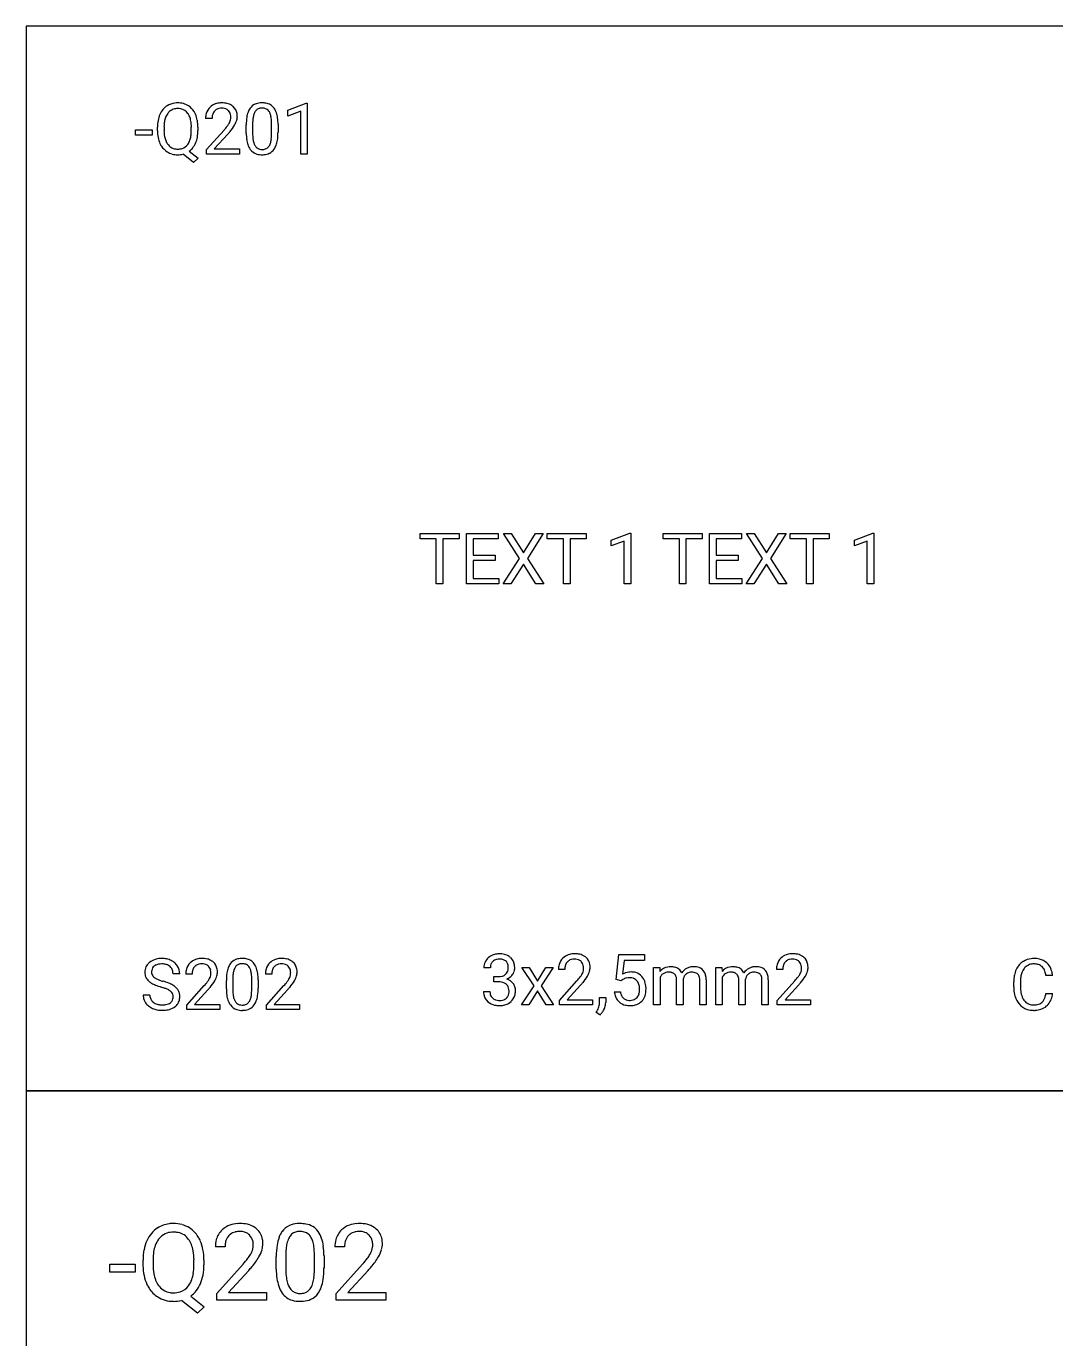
# Model space of a CAD drawing. Header units: metres. Extents: x 0 to 1062, y -1350 to 150.
# Drawn here: x 0 to 145.1, y -34.9 to 150 of the extents above; entities that cross this region are included whole.
import ezdxf

# ---------------------------------------------------------------- set-up
doc = ezdxf.new("R2010")
doc.units = ezdxf.units.M

msp = doc.modelspace()

# ---------------------------------------------------------------- linework, layer by layer
for p, q in [((175, 150), (0, 150)), ((0, 150), (0, 0)), ((36.89, 138.17), (39.48, 139.14)), ((39.48, 139.14), (39.62, 139.14)), ((39.62, 139.14), (39.62, 132)), ((26.19, 137.01), (25.29, 137.01)), ((36.89, 137.35), (36.89, 138.17)), ((38.71, 138.02), (36.89, 137.35)), ((38.71, 132), (38.71, 138.02)), ((15.38, 134.65), (15.38, 135.39)), ((15.38, 135.39), (17.76, 135.39)), ((17.76, 135.39), (17.76, 134.65)), ((18.49, 135.26), (18.49, 135.77)), ((19.43, 135.84), (19.43, 135.32)), ((23.27, 135.25), (23.27, 135.78)), ((24.21, 135.78), (24.21, 135.32)), ((25.42, 132.65), (27.88, 135.38)), ((31.01, 134.91), (31.01, 136.11)), ((31.91, 136.33), (31.91, 134.89)), ((34.59, 134.79), (34.59, 136.26)), ((35.5, 136.2), (35.5, 135.03)), ((17.76, 134.65), (15.38, 134.65)), ((28.42, 134.8), (26.51, 132.73)), ((23.6, 130.8), (22.1, 131.99)), ((22.97, 132.38), (24.24, 131.39)), ((24.24, 131.39), (23.6, 130.8)), ((25.42, 132), (25.42, 132.65)), ((30.08, 132), (25.42, 132)), ((26.51, 132.73), (30.08, 132.73)), ((30.08, 132.73), (30.08, 132)), ((39.62, 132), (38.71, 132)), ((55.53, 77.77), (55.53, 78.54)), ((55.53, 78.54), (61.03, 78.54)), ((57.81, 77.77), (55.53, 77.77)), ((57.81, 71.43), (57.81, 77.77)), ((61.03, 77.77), (58.74, 77.77)), ((58.74, 77.77), (58.74, 71.43)), ((61.03, 78.54), (61.03, 77.77)), ((62.08, 71.43), (62.08, 78.54)), ((62.08, 78.54), (66.55, 78.54)), ((66.55, 77.77), (63.02, 77.77)), ((63.02, 77.77), (63.02, 75.48)), ((66.55, 78.54), (66.55, 77.77)), ((69.52, 75.01), (67.27, 78.54)), ((67.27, 78.54), (68.37, 78.54)), ((68.37, 78.54), (70.09, 75.81)), ((70.09, 75.81), (71.79, 78.54)), ((72.89, 78.54), (70.65, 75.01)), ((71.79, 78.54), (72.89, 78.54)), ((73.45, 77.77), (73.45, 78.54)), ((73.45, 78.54), (78.95, 78.54)), ((75.73, 77.77), (73.45, 77.77)), ((75.73, 71.43), (75.73, 77.77)), ((78.95, 77.77), (76.66, 77.77)), ((76.66, 77.77), (76.66, 71.43)), ((78.95, 78.54), (78.95, 77.77)), ((82.48, 77.6), (85.07, 78.57)), ((85.07, 78.57), (85.21, 78.57)), ((85.21, 78.57), (85.21, 71.43)), ((89.79, 77.77), (89.79, 78.54)), ((89.79, 78.54), (95.29, 78.54)), ((92.07, 77.77), (89.79, 77.77)), ((92.07, 71.43), (92.07, 77.77)), ((95.29, 77.77), (93, 77.77)), ((93, 77.77), (93, 71.43)), ((95.29, 78.54), (95.29, 77.77)), ((96.34, 71.43), (96.34, 78.54)), ((96.34, 78.54), (100.81, 78.54)), ((100.81, 77.77), (97.28, 77.77)), ((97.28, 77.77), (97.28, 75.48)), ((100.81, 78.54), (100.81, 77.77)), ((103.78, 75.01), (101.53, 78.54)), ((101.53, 78.54), (102.63, 78.54)), ((102.63, 78.54), (104.34, 75.81)), ((104.34, 75.81), (106.05, 78.54)), ((107.15, 78.54), (104.9, 75.01)), ((106.05, 78.54), (107.15, 78.54)), ((107.71, 77.77), (107.71, 78.54)), ((107.71, 78.54), (113.21, 78.54)), ((109.99, 77.77), (107.71, 77.77)), ((109.99, 71.43), (109.99, 77.77)), ((113.21, 77.77), (110.92, 77.77)), ((110.92, 77.77), (110.92, 71.43)), ((113.21, 78.54), (113.21, 77.77)), ((116.74, 77.6), (119.33, 78.57)), ((119.33, 78.57), (119.47, 78.57)), ((119.47, 78.57), (119.47, 71.43)), ((82.48, 76.78), (82.48, 77.6)), ((84.3, 77.45), (82.48, 76.78)), ((84.3, 71.43), (84.3, 77.45)), ((116.74, 76.78), (116.74, 77.6)), ((118.56, 77.45), (116.74, 76.78)), ((118.56, 71.43), (118.56, 77.45)), ((63.02, 75.48), (66.1, 75.48)), ((66.1, 74.71), (63.02, 74.71)), ((63.02, 74.71), (63.02, 72.19)), ((66.1, 75.48), (66.1, 74.71)), ((67.22, 71.43), (69.52, 75.01)), ((70.09, 74.2), (68.33, 71.43)), ((71.83, 71.43), (70.09, 74.2)), ((70.65, 75.01), (72.95, 71.43)), ((97.28, 75.48), (100.36, 75.48)), ((100.36, 74.71), (97.28, 74.71)), ((97.28, 74.71), (97.28, 72.19)), ((100.36, 75.48), (100.36, 74.71)), ((101.48, 71.43), (103.78, 75.01)), ((104.34, 74.2), (102.59, 71.43)), ((106.09, 71.43), (104.34, 74.2)), ((104.9, 75.01), (107.2, 71.43)), ((63.02, 72.19), (66.6, 72.19)), ((66.6, 72.19), (66.6, 71.43)), ((97.28, 72.19), (100.86, 72.19)), ((100.86, 72.19), (100.86, 71.43)), ((58.74, 71.43), (57.81, 71.43)), ((66.6, 71.43), (62.08, 71.43)), ((68.33, 71.43), (67.22, 71.43)), ((72.95, 71.43), (71.83, 71.43)), ((76.66, 71.43), (75.73, 71.43)), ((85.21, 71.43), (84.3, 71.43)), ((93, 71.43), (92.07, 71.43)), ((100.86, 71.43), (96.34, 71.43)), ((102.59, 71.43), (101.48, 71.43)), ((107.2, 71.43), (106.09, 71.43)), ((110.92, 71.43), (109.99, 71.43)), ((119.47, 71.43), (118.56, 71.43)), ((83.15, 15.67), (83.52, 19.21)), ((83.52, 19.21), (87.16, 19.21)), ((87.16, 19.21), (87.16, 18.38)), ((65.42, 17.35), (64.52, 17.35)), ((71.6, 14.78), (69.87, 17.39)), ((69.87, 17.39), (70.91, 17.39)), ((70.91, 17.39), (72.07, 15.46)), ((72.07, 15.46), (73.24, 17.39)), ((74.3, 17.39), (72.57, 14.78)), ((73.24, 17.39), (74.3, 17.39)), ((75.93, 17.12), (75.02, 17.12)), ((84.28, 18.38), (84.07, 16.44)), ((87.16, 18.38), (84.28, 18.38)), ((88.44, 12.1), (88.44, 17.39)), ((88.44, 17.39), (89.3, 17.39)), ((89.3, 17.39), (89.32, 16.8)), ((97.21, 12.1), (97.21, 17.39)), ((97.21, 17.39), (98.06, 17.39)), ((98.06, 17.39), (98.09, 16.8)), ((106.65, 17.12), (105.75, 17.12)), ((21.64, 16.5), (20.7, 16.5)), ((23.39, 16.46), (22.49, 16.46)), ((22.62, 12.09), (25.08, 14.83)), ((28.21, 14.36), (28.21, 15.56)), ((29.11, 15.78), (29.11, 14.34)), ((31.79, 14.23), (31.79, 15.71)), ((32.7, 15.65), (32.7, 14.48)), ((34.62, 16.46), (33.72, 16.46)), ((33.85, 12.09), (36.31, 14.83)), ((65.9, 16.1), (66.58, 16.1)), ((65.9, 15.36), (65.9, 16.1)), ((66.58, 15.36), (65.9, 15.36)), ((75.16, 12.75), (77.62, 15.49)), ((78.15, 14.91), (76.25, 12.84)), ((83.88, 15.48), (83.15, 15.67)), ((84.12, 15.68), (83.88, 15.48)), ((89.35, 15.96), (89.35, 12.1)), ((91.69, 12.1), (91.69, 15.57)), ((92.6, 15.61), (92.6, 12.1)), ((94.95, 12.1), (94.95, 15.59)), ((95.85, 15.64), (95.85, 12.1)), ((98.11, 15.96), (98.11, 12.1)), ((100.45, 12.1), (100.45, 15.57)), ((101.36, 15.61), (101.36, 12.1)), ((103.71, 12.1), (103.71, 15.59)), ((104.61, 15.64), (104.61, 12.1)), ((105.88, 12.75), (108.34, 15.49)), ((108.88, 14.91), (106.97, 12.84)), ((139.2, 14.67), (139.2, 15.35)), ((140.15, 15.33), (140.15, 14.64)), ((144.68, 16.27), (143.74, 16.27)), ((16.49, 13.51), (17.43, 13.51)), ((25.62, 14.25), (23.71, 12.18)), ((36.85, 14.25), (34.94, 12.18)), ((64.46, 13.98), (65.37, 13.98)), ((69.81, 12.1), (71.6, 14.78)), ((72.08, 14.08), (70.86, 12.1)), ((73.31, 12.1), (72.08, 14.08)), ((72.57, 14.78), (74.35, 12.1)), ((80.81, 12.36), (80.81, 13.17)), ((80.81, 13.17), (81.69, 13.17)), ((81.69, 13.17), (81.69, 12.47)), ((82.9, 13.97), (83.75, 13.97)), ((143.74, 13.7), (144.68, 13.7)), ((22.62, 11.45), (22.62, 12.09)), ((27.28, 11.45), (22.62, 11.45)), ((23.71, 12.18), (27.28, 12.18)), ((27.28, 12.18), (27.28, 11.45)), ((33.85, 11.45), (33.85, 12.09)), ((38.51, 11.45), (33.85, 11.45)), ((34.94, 12.18), (38.51, 12.18)), ((38.51, 12.18), (38.51, 11.45)), ((70.86, 12.1), (69.81, 12.1)), ((74.35, 12.1), (73.31, 12.1)), ((75.16, 12.1), (75.16, 12.75)), ((79.82, 12.1), (75.16, 12.1)), ((76.25, 12.84), (79.82, 12.84)), ((79.82, 12.84), (79.82, 12.1)), ((89.35, 12.1), (88.44, 12.1)), ((92.6, 12.1), (91.69, 12.1)), ((95.85, 12.1), (94.95, 12.1)), ((98.11, 12.1), (97.21, 12.1)), ((101.36, 12.1), (100.45, 12.1)), ((104.61, 12.1), (103.71, 12.1)), ((105.88, 12.1), (105.88, 12.75)), ((110.54, 12.1), (105.88, 12.1)), ((106.97, 12.84), (110.54, 12.84)), ((110.54, 12.84), (110.54, 12.1)), ((80.84, 10.69), (80.33, 11.04)), ((0, 0), (175, 0)), ((262.5, 0), (0, 0)), ((0, 0), (0, -150)), ((28.02, -21.98), (26.66, -21.98)), ((44.86, -21.98), (43.51, -21.98)), ((16.47, -24.61), (16.47, -23.84)), ((17.87, -23.73), (17.87, -24.52)), ((23.64, -24.62), (23.64, -23.83)), ((25.05, -23.84), (25.05, -24.52)), ((35.25, -25.14), (35.25, -23.33)), ((36.6, -23), (36.6, -25.17)), ((40.62, -25.32), (40.62, -23.1)), ((41.98, -23.2), (41.98, -24.96)), ((11.8, -25.53), (11.8, -24.42)), ((11.8, -24.42), (15.37, -24.42)), ((15.37, -25.53), (11.8, -25.53)), ((15.37, -24.42), (15.37, -25.53)), ((26.87, -28.53), (30.56, -24.43)), ((31.36, -25.3), (28.5, -28.4)), ((43.71, -28.53), (47.4, -24.43)), ((48.2, -25.3), (45.35, -28.4)), ((24.13, -31.31), (21.88, -29.52)), ((23.18, -28.93), (25.09, -30.42)), ((26.87, -29.5), (26.87, -28.53)), ((33.85, -29.5), (26.87, -29.5)), ((28.5, -28.4), (33.85, -28.4)), ((33.85, -28.4), (33.85, -29.5)), ((43.71, -29.5), (43.71, -28.53)), ((50.7, -29.5), (43.71, -29.5)), ((45.35, -28.4), (50.7, -28.4)), ((50.7, -28.4), (50.7, -29.5)), ((25.09, -30.42), (24.13, -31.31))]:
    msp.add_line(p, q)
for centre, radius, start, end in [((21.22, 136.66), 2.53, 122.6491, 140.1581), ((21.26, 136.58), 2.62, 97.141, 122.5801), ((21.34, 136.08), 3.13, 89.9057, 97.4096), ((21.37, 136.17), 3.04, 74.9772, 90.3785), ((21.48, 136.62), 2.57, 57.5271, 74.7509), ((21.47, 136.63), 2.57, 31.3472, 57.3704), ((27.34, 137.11), 2.06, 109.3993, 133.7311), ((27.53, 136.56), 2.64, 93.838, 109.2571), ((27.61, 135.76), 3.44, 89.9476, 94.2489), ((27.63, 136.19), 3.01, 77.3427, 90.4709), ((27.85, 137.15), 2.03, 56.0713, 77.4694), ((27.97, 137.34), 1.81, 47.9297, 55.6151), ((32.93, 137.47), 1.69, 113.9045, 144.8711), ((33.14, 136.96), 2.24, 94.2783, 113.4357), ((33.25, 136.02), 3.19, 89.919, 94.9543), ((33.27, 136.25), 2.96, 79.8808, 90.3219), ((33.45, 137.21), 1.98, 59.7342, 80.2344), ((33.59, 137.48), 1.67, 36.1874, 59.1551), ((22.34, 136.01), 3.83, 155.8166, 169.1085), ((21.59, 136.36), 3.01, 140.3944, 156.0034), ((22.63, 136.05), 3.19, 159.9553, 171.0502), ((21.77, 136.37), 2.27, 143.3323, 160.0447), ((21.45, 136.59), 1.88, 135.1962, 143.0669), ((21.24, 136.81), 1.58, 108.822, 135.4393), ((21.33, 136.52), 1.88, 89.4032, 108.3103), ((21.36, 136.25), 2.15, 78.5745, 90.3014), ((21.48, 136.79), 1.59, 35.4899, 78.9194), ((21.02, 136.44), 2.17, 21.4434, 35.9895), ((20.19, 136.12), 3.06, 9.8565, 21.4123), ((20.97, 136.3), 3.17, 24.1911, 31.7086), ((20.39, 136.05), 3.79, 10.6548, 24.0391), ((27.79, 137.03), 2.51, 164.6898, 180.4794), ((27.27, 137.17), 1.97, 133.4629, 164.4994), ((27.9, 137.07), 1.71, 161.2165, 176.3918), ((28.5, 137.01), 2.31, 175.9224, 180.0552), ((27.45, 137.22), 1.23, 135.9423, 161.1924), ((27.4, 137.27), 1.16, 127.5802, 135.7627), ((27.45, 137.19), 1.26, 103.7449, 127.1517), ((27.59, 136.6), 1.87, 89.4583, 103.8184), ((27.61, 136.82), 1.64, 85.2826, 90.0571), ((27.65, 137.18), 1.28, 68.7646, 85.6884), ((27.72, 137.36), 1.09, 43.1432, 68.4156), ((27.65, 137.29), 1.19, 14.3635, 43.5045), ((27.13, 137.21), 1.72, -28.5611, -7.5167), ((27.32, 137.2), 1.53, -0.4249, 14.3017), ((27.21, 137.19), 1.63, -7.2295, 0.0186), ((28.05, 137.42), 1.69, 9.7854, 48.2551), ((27.79, 137.32), 1.97, -16.7689, -0.5227), ((27.5, 137.31), 2.25, -0.2347, 10.2587), ((37.74, 136.16), 6.73, 171.3605, 180.4314), ((34.86, 136.6), 3.82, 160.3049, 171.3303), ((33.48, 137.1), 2.35, 145.1146, 160.3691), ((37.77, 136.31), 5.86, 173.626, 179.7295), ((35.36, 136.58), 3.43, 165.0175, 173.7342), ((33.84, 137), 1.85, 149.6234, 165.4259), ((33.15, 137.4), 1.06, 125.8471, 149.3151), ((33.14, 137.38), 1.07, 101.6851, 125.0627), ((33.24, 136.95), 1.52, 89.6223, 101.9167), ((33.25, 136.78), 1.68, 84.3403, 90.0926), ((33.31, 137.25), 1.21, 63.4356, 85.0199), ((33.37, 137.4), 1.05, 30.7009, 62.4934), ((32.81, 137.07), 1.7, 16.4173, 30.7965), ((31.43, 136.65), 3.14, 7.0754, 16.6026), ((28.65, 136.3), 5.94, -0.3813, 7.0913), ((33.01, 137.09), 2.37, 17.6061, 35.6109), ((31.38, 136.55), 4.09, 7.5233, 17.9382), ((28.64, 136.17), 6.86, 0.2523, 7.6309), ((23.49, 135.8), 5, 169.1598, 180.2946), ((23.35, 135.28), 4.86, -179.7451, -168.5335), ((24.12, 135.81), 4.7, 171.0123, 179.58), ((24.03, 135.29), 4.61, 179.6007, 190.1326), ((18.42, 135.82), 4.86, -0.4219, 9.7739), ((18.26, 135.29), 5.01, -8.6088, -0.3922), ((19.08, 135.8), 5.13, -0.3161, 10.6209), ((18.92, 135.29), 5.29, -10.0906, 0.34), ((21.03, 141.49), 9.18, -41.6897, -37.1461), ((25.06, 138.43), 4.13, -37.1463, -31.3391), ((21.21, 141.46), 9.81, -42.7398, -40.1353), ((26.54, 137.51), 2.37, -30.9941, -28.2007), ((24, 139.18), 6.21, -40.6727, -30.0526), ((26.57, 137.69), 3.24, -29.9823, -16.869), ((28.59, 134.98), 6.9, -8.5335, 0.4264), ((22.22, 135.05), 3.71, -168.4818, -155.0559), ((21.74, 134.84), 3.19, -154.9394, -147.5509), ((22.51, 135.02), 3.06, -169.7673, -158.2455), ((21.81, 134.74), 2.31, -158.1908, -144.263), ((21.34, 134.4), 1.72, -144.5684, -124.0857), ((21.49, 134.29), 1.58, -71.8237, -36.1896), ((21, 134.66), 2.19, -36.4866, -19.3298), ((19.99, 135.02), 3.27, -19.4826, -8.5495), ((21.09, 134.75), 3.04, -37.927, -23.3627), ((20.51, 135.01), 3.68, -23.3806, -10.0886), ((37.63, 134.96), 6.62, -179.5379, -172.0299), ((35.12, 134.6), 4.09, -172.1182, -161.7654), ((33.61, 134.09), 2.49, -162.0305, -144.7377), ((37.76, 134.85), 5.85, 179.6245, 187.282), ((35.13, 134.51), 3.19, -172.7199, -163.1688), ((33.8, 134.11), 1.8, -163.3154, -149.3269), ((33.25, 133.78), 1.16, -149.3512, -127.0543), ((33.23, 133.79), 1.2, -40.7966, -31.9756), ((32.71, 134.09), 1.81, -31.1132, -14.8036), ((31.12, 134.54), 3.46, -15.2599, -6.4575), ((28.56, 134.84), 6.03, -6.5767, -0.5013), ((32.98, 134.03), 2.39, -34.534, -19.3947), ((31.55, 134.54), 3.91, -19.4648, -8.5613), ((21.28, 134.52), 2.62, -147.8709, -122.5481), ((21.25, 134.48), 2.57, -122.4577, -105.4207), ((21.27, 134.33), 1.63, -123.3461, -96.7451), ((21.34, 134.85), 2.96, -105.1861, -89.6502), ((21.35, 134.82), 2.13, -97.2842, -89.883), ((21.38, 134.68), 1.99, -90.6415, -72.3834), ((21.37, 134.95), 3.05, -90.2835, -76.2094), ((21.49, 134.45), 2.54, -54.5449, -38.1132), ((32.98, 133.66), 1.73, -144.2752, -106.3989), ((33.23, 134.5), 2.61, -106.4234, -89.2619), ((33.16, 133.69), 1.04, -126.4303, -106.4901), ((33.25, 133.99), 1.35, -106.2029, -89.4379), ((33.28, 133.97), 1.33, -90.795, -70.9613), ((33.26, 135.02), 3.12, -90.0819, -84.9622), ((33.37, 134.11), 2.2, -85.6337, -66.2168), ((33.37, 133.67), 1.02, -70.4139, -40.6172), ((33.56, 133.63), 1.69, -65.6916, -34.7171), ((18.83, 16.32), 2.29, 107.0797, 129.0888), ((19.05, 15.61), 3.04, 93.4374, 107.0831), ((19.13, 14.73), 3.92, 89.9563, 93.7926), ((19.15, 15.39), 3.26, 78.0399, 90.2891), ((19.27, 15.99), 2.65, 63.8577, 77.9436), ((24.54, 16.56), 2.06, 109.3993, 133.7311), ((24.73, 16.01), 2.64, 93.838, 109.2571), ((24.81, 15.21), 3.44, 89.9476, 94.2489), ((24.83, 15.64), 3.01, 77.3427, 90.4709), ((25.05, 16.6), 2.03, 56.0713, 77.4694), ((30.34, 16.41), 2.24, 94.2783, 113.4357), ((30.44, 15.47), 3.19, 89.919, 94.9543), ((30.47, 15.7), 2.96, 79.8808, 90.3219), ((30.65, 16.66), 1.98, 59.7342, 80.2344), ((35.77, 16.56), 2.06, 109.3993, 133.7311), ((35.96, 16.01), 2.64, 93.838, 109.2571), ((36.04, 15.21), 3.44, 89.9476, 94.2489), ((36.06, 15.64), 3.01, 77.3427, 90.4709), ((36.28, 16.6), 2.03, 56.0713, 77.4694), ((66.37, 17.36), 1.86, 131.5241, 155.8625), ((66.53, 17.22), 2.07, 109.4923, 132.2591), ((66.57, 17.39), 1.16, 103.4748, 133.5694), ((66.65, 16.86), 2.44, 94.0186, 109.2749), ((66.7, 16.91), 1.66, 89.5225, 103.6892), ((66.71, 16.27), 3.04, 89.9538, 94.3439), ((66.73, 16.3), 3.01, 77.1833, 90.4936), ((66.71, 16.38), 2.19, 84.9801, 90.1027), ((66.81, 17.18), 1.38, 64.9824, 85.9768), ((66.96, 17.29), 1.99, 55.4019, 77.3239), ((67.08, 17.48), 1.77, 47.0236, 54.9155), ((67.14, 17.54), 1.69, 20.8442, 47.0924), ((77.01, 17.28), 1.97, 133.4629, 164.4994), ((77.08, 17.22), 2.06, 109.3993, 133.7311), ((77.27, 16.67), 2.64, 93.838, 109.2571), ((77.18, 17.3), 1.26, 103.7449, 127.1517), ((77.33, 16.7), 1.87, 89.4583, 103.8184), ((77.35, 15.87), 3.44, 89.9476, 94.2489), ((77.37, 16.3), 3.01, 77.3427, 90.4709), ((77.35, 16.92), 1.64, 85.2826, 90.0571), ((77.39, 17.28), 1.28, 68.7646, 85.6884), ((77.59, 17.26), 2.03, 56.0713, 77.4694), ((77.71, 17.45), 1.81, 47.9297, 55.6151), ((77.79, 17.53), 1.69, 9.7854, 48.2551), ((107.74, 17.28), 1.97, 133.4629, 164.4994), ((107.8, 17.22), 2.06, 109.3993, 133.7311), ((107.99, 16.67), 2.64, 93.838, 109.2571), ((107.91, 17.3), 1.26, 103.7449, 127.1517), ((108.05, 16.7), 1.87, 89.4583, 103.8184), ((108.07, 15.87), 3.44, 89.9476, 94.2489), ((108.1, 16.3), 3.01, 77.3427, 90.4709), ((108.07, 16.92), 1.64, 85.2826, 90.0571), ((108.11, 17.28), 1.28, 68.7646, 85.6884), ((108.32, 17.26), 2.03, 56.0713, 77.4694), ((108.43, 17.45), 1.81, 47.9297, 55.6151), ((108.51, 17.53), 1.69, 9.7854, 48.2551), ((141.96, 15.97), 2.67, 96.6493, 121.5873), ((142.06, 15.32), 3.33, 89.9018, 97.0512), ((142.09, 15.36), 3.29, 76.6395, 90.4587), ((142.33, 16.33), 2.29, 47.4839, 76.8845), ((18.45, 16.74), 1.74, 154.6149, 180.7042), ((18.39, 16.7), 1.68, 179.3743, 203.3637), ((18.46, 16.71), 1.76, 134.4983, 153.9113), ((18.75, 16.43), 2.16, 129.2258, 134.8483), ((18.96, 16.73), 1.3, 168.9033, 180.2772), ((18.54, 16.72), 0.878, 179.3637, 220.2148), ((18.64, 16.8), 0.974, 127.4939, 169.2564), ((18.81, 16.61), 1.23, 113.1895, 127.9561), ((18.96, 16.24), 1.62, 100.8318, 113.111), ((19.11, 15.42), 2.46, 89.5629, 100.7169), ((19.13, 15.1), 2.78, 86.3129, 90.0517), ((19.2, 15.86), 2.02, 72.8628, 86.7842), ((19.4, 16.51), 1.33, 48.5279, 73.0391), ((19.5, 16.63), 1.18, 15.3825, 48.2092), ((19.42, 16.28), 2.32, 48.953, 64.0482), ((19.08, 16.51), 1.62, -0.5529, 15.3362), ((19.6, 16.5), 2.04, 32.2818, 48.739), ((19.64, 16.51), 2, -0.3493, 32.613), ((24.99, 16.48), 2.51, 164.6898, 180.4794), ((24.47, 16.62), 1.97, 133.4629, 164.4994), ((25.1, 16.52), 1.71, 161.2165, 176.3918), ((24.65, 16.67), 1.23, 135.9423, 161.1924), ((24.6, 16.71), 1.16, 127.5802, 135.7627), ((24.64, 16.64), 1.26, 103.7449, 127.1517), ((24.79, 16.05), 1.87, 89.4583, 103.8184), ((24.81, 16.27), 1.64, 85.2826, 90.0571), ((24.85, 16.62), 1.28, 68.7646, 85.6884), ((24.92, 16.81), 1.09, 43.1432, 68.4156), ((24.85, 16.73), 1.19, 14.3635, 43.5045), ((24.51, 16.65), 1.53, -0.4249, 14.3017), ((25.17, 16.79), 1.81, 47.9297, 55.6151), ((25.25, 16.87), 1.69, 9.7854, 48.2551), ((24.98, 16.77), 1.97, -16.7689, -0.5227), ((24.7, 16.76), 2.25, -0.2347, 10.2587), ((32.06, 16.05), 3.82, 160.3049, 171.3303), ((30.68, 16.55), 2.35, 145.1146, 160.3691), ((30.13, 16.92), 1.69, 113.9045, 144.8711), ((32.56, 16.03), 3.43, 165.0175, 173.7342), ((31.04, 16.45), 1.85, 149.6234, 165.4259), ((30.35, 16.85), 1.06, 125.8471, 149.3151), ((30.34, 16.83), 1.07, 101.6851, 125.0627), ((30.44, 16.39), 1.52, 89.6223, 101.9167), ((30.45, 16.23), 1.68, 84.3403, 90.0926), ((30.51, 16.7), 1.21, 63.4356, 85.0199), ((30.57, 16.85), 1.05, 30.7009, 62.4934), ((30.01, 16.52), 1.7, 16.4173, 30.7965), ((28.63, 16.1), 3.14, 7.0754, 16.6026), ((30.79, 16.93), 1.67, 36.1874, 59.1551), ((30.21, 16.54), 2.37, 17.6061, 35.6109), ((28.58, 15.99), 4.09, 7.5233, 17.9382), ((36.22, 16.48), 2.51, 164.6898, 180.4794), ((35.7, 16.62), 1.97, 133.4629, 164.4994), ((36.33, 16.52), 1.71, 161.2165, 176.3918), ((35.88, 16.67), 1.23, 135.9423, 161.1924), ((35.83, 16.71), 1.16, 127.5802, 135.7627), ((35.88, 16.64), 1.26, 103.7449, 127.1517), ((36.02, 16.05), 1.87, 89.4583, 103.8184), ((36.04, 16.27), 1.64, 85.2826, 90.0571), ((36.08, 16.62), 1.28, 68.7646, 85.6884), ((36.15, 16.81), 1.09, 43.1432, 68.4156), ((36.08, 16.73), 1.19, 14.3635, 43.5045), ((35.75, 16.65), 1.53, -0.4249, 14.3017), ((36.4, 16.79), 1.81, 47.9297, 55.6151), ((36.48, 16.87), 1.69, 9.7854, 48.2551), ((36.22, 16.77), 1.97, -16.7689, -0.5227), ((35.93, 16.76), 2.25, -0.2347, 10.2587), ((66.42, 17.37), 1.9, 156.7254, 180.6895), ((67.05, 17.35), 1.62, 175.3005, 180.056), ((66.7, 17.39), 1.27, 158.8914, 175.6954), ((66.52, 17.45), 1.08, 133.5328, 158.5491), ((66.99, 17.6), 0.93, 16.7478, 64.0965), ((66.88, 17.23), 1.06, -48.425, -9.5404), ((66.22, 17.35), 1.74, -1.0476, 17.2451), ((66.49, 17.31), 1.46, -10.1534, 0.2425), ((67.12, 17.41), 1.76, -35.1102, -18.9028), ((66.68, 17.38), 2.17, 4.0223, 20.6137), ((67.43, 17.3), 1.43, -18.6386, -0.0375), ((65.96, 17.3), 2.9, -0.0603, 4.499), ((77.53, 17.14), 2.51, 164.6898, 180.4794), ((77.64, 17.18), 1.71, 161.2165, 176.3918), ((78.23, 17.12), 2.31, 175.9224, 180.0552), ((77.18, 17.33), 1.23, 135.9423, 161.1924), ((77.14, 17.37), 1.16, 127.5802, 135.7627), ((77.45, 17.47), 1.09, 43.1432, 68.4156), ((77.38, 17.39), 1.19, 14.3635, 43.5045), ((76.87, 17.32), 1.72, -28.5611, -7.5167), ((77.05, 17.31), 1.53, -0.4249, 14.3017), ((76.95, 17.3), 1.63, -7.2295, 0.0186), ((76.31, 17.8), 3.24, -29.9823, -16.869), ((77.52, 17.43), 1.97, -16.7689, -0.5227), ((77.24, 17.42), 2.25, -0.2347, 10.2587), ((85.18, 14.53), 2.21, 96.5934, 120.3494), ((85.25, 14.09), 2.66, 89.9156, 96.8935), ((85.28, 14.37), 2.38, 74.1679, 90.5368), ((85.42, 14.9), 1.83, 41.3103, 73.9507), ((90.76, 15.61), 1.87, 100.3147, 140.1566), ((90.41, 15.58), 1.12, 103.2507, 145.2633), ((90.55, 15.05), 1.67, 89.4977, 103.6889), ((90.88, 15.02), 2.46, 89.7492, 100.6868), ((90.59, 15.15), 1.57, 73.6234, 90.9303), ((90.91, 15.19), 2.29, 77.6386, 90.4719), ((90.77, 15.78), 0.909, 48.5718, 73.4638), ((91.09, 15.99), 1.47, 52.0491, 78.0346), ((91.1, 16.05), 1.43, 24.4324, 50.9273), ((94.04, 15.49), 2, 118.576, 145.1954), ((93.74, 15.59), 1.12, 104.1018, 132.2478), ((93.94, 15.69), 1.78, 102.9387, 118.8207), ((93.81, 15.3), 1.42, 89.609, 104.0282), ((94.07, 15.14), 2.35, 89.6091, 102.8285), ((93.83, 14.7), 2.02, 80.5344, 90.4335), ((94.12, 15.19), 2.3, 71.7698, 91.0655), ((93.98, 15.53), 1.17, 66.4323, 80.6559), ((94.42, 16.09), 1.34, 30.0284, 71.7493), ((94.03, 15.88), 1.79, 12.5337, 29.6219), ((99.52, 15.61), 1.87, 100.3147, 140.1566), ((99.17, 15.58), 1.12, 103.2507, 145.2633), ((99.31, 15.05), 1.67, 89.4977, 103.6889), ((99.64, 15.02), 2.46, 89.7492, 100.6868), ((99.35, 15.15), 1.57, 73.6234, 90.9303), ((99.67, 15.19), 2.29, 77.6386, 90.4719), ((99.53, 15.78), 0.909, 48.5718, 73.4638), ((99.86, 15.99), 1.47, 52.0491, 78.0346), ((99.86, 16.05), 1.43, 24.4324, 50.9273), ((102.81, 15.49), 2, 118.576, 145.1954), ((102.5, 15.59), 1.12, 104.1018, 132.2478), ((102.71, 15.69), 1.78, 102.9387, 118.8207), ((102.57, 15.3), 1.42, 89.609, 104.0282), ((102.83, 15.14), 2.35, 89.6091, 102.8285), ((102.6, 14.7), 2.02, 80.5344, 90.4335), ((102.89, 15.19), 2.3, 71.7698, 91.0655), ((102.74, 15.53), 1.17, 66.4323, 80.6559), ((103.19, 16.09), 1.34, 30.0284, 71.7493), ((102.8, 15.88), 1.79, 12.5337, 29.6219), ((108.26, 17.14), 2.51, 164.6898, 180.4794), ((108.96, 17.12), 2.31, 175.9224, 180.0552), ((108.36, 17.18), 1.71, 161.2165, 176.3918), ((107.91, 17.33), 1.23, 135.9423, 161.1924), ((107.86, 17.37), 1.16, 127.5802, 135.7627), ((108.18, 17.47), 1.09, 43.1432, 68.4156), ((108.11, 17.39), 1.19, 14.3635, 43.5045), ((107.59, 17.32), 1.72, -28.5611, -7.5167), ((107.78, 17.31), 1.53, -0.4249, 14.3017), ((107.68, 17.3), 1.63, -7.2295, 0.0186), ((107.03, 17.8), 3.24, -29.9823, -16.869), ((108.25, 17.43), 1.97, -16.7689, -0.5227), ((107.96, 17.42), 2.25, -0.2347, 10.2587), ((142.79, 15.59), 3.56, 155.0047, 168.7728), ((142.16, 15.89), 2.87, 139.314, 155.1464), ((141.88, 16.11), 2.51, 121.7667, 139.0646), ((142.37, 15.92), 2.15, 142.8957, 160.4662), ((142.11, 16.11), 1.83, 134.5514, 142.5571), ((141.94, 16.28), 1.59, 108.188, 134.6933), ((142.04, 15.92), 1.96, 89.3931, 107.7585), ((142.07, 15.29), 2.59, 86.1178, 90.0533), ((142.13, 15.98), 1.9, 72.0488, 86.5864), ((142.31, 16.53), 1.32, 47.285, 72.1221), ((142.3, 16.54), 1.32, 30.7096, 46.5795), ((141.78, 16.24), 1.92, 18.3444, 30.674), ((140.58, 15.84), 3.19, 7.7032, 18.2643), ((142.3, 16.31), 2.33, 24.154, 47.158), ((141.71, 16.05), 2.97, 9.4399, 24.0598), ((18.39, 16.72), 1.69, -155.7992, -131.9621), ((18.97, 17.35), 2.54, -132.1206, -120.6714), ((19.83, 18.79), 4.21, -120.7747, -112.6121), ((18.76, 16.89), 1.16, -140.1148, -128.9012), ((19.2, 17.48), 1.89, -128.2105, -115.7328), ((20.97, 21.53), 7.18, -112.5996, -105.7365), ((20.11, 19.29), 3.91, -116.1895, -109.7889), ((21.14, 22.11), 6.92, -109.8885, -105.513), ((17.13, 7.61), 8.13, 68.7232, 74.593), ((18.6, 11.36), 4.1, 59.6526, 68.9169), ((19.39, 12.72), 2.52, 47.0674, 59.4501), ((25.69, 16.46), 2.31, 175.9224, 180.0552), ((18.23, 20.93), 9.18, -41.6897, -37.1461), ((22.26, 17.88), 4.13, -37.1463, -31.3391), ((23.74, 16.96), 2.37, -30.9941, -28.2007), ((24.33, 16.66), 1.72, -28.5611, -7.5167), ((21.2, 18.63), 6.21, -40.6727, -30.0526), ((24.41, 16.64), 1.63, -7.2295, 0.0186), ((23.77, 17.14), 3.24, -29.9823, -16.869), ((34.94, 15.61), 6.73, 171.3605, 180.4314), ((34.97, 15.75), 5.86, 173.626, 179.7295), ((25.85, 15.75), 5.94, -0.3813, 7.0913), ((25.84, 15.62), 6.86, 0.2523, 7.6309), ((36.93, 16.46), 2.31, 175.9224, 180.0552), ((29.46, 20.93), 9.18, -41.6897, -37.1461), ((33.49, 17.88), 4.13, -37.1463, -31.3391), ((34.97, 16.96), 2.37, -30.9941, -28.2007), ((35.56, 16.66), 1.72, -28.5611, -7.5167), ((32.43, 18.63), 6.21, -40.6727, -30.0526), ((35.64, 16.64), 1.63, -7.2295, 0.0186), ((35, 17.14), 3.24, -29.9823, -16.869), ((66.57, 18.12), 2.03, -89.5828, -76.9872), ((66.56, 12.82), 2.54, 80.1228, 89.5476), ((66.71, 13.66), 1.69, 67.7818, 80.1624), ((66.73, 17.45), 1.34, -77.1573, -56.3541), ((66.89, 14.1), 1.21, 49.2602, 67.8329), ((66.82, 17.3), 1.16, -55.8505, -48.2326), ((66.98, 14.22), 1.06, 14.7964, 48.8337), ((66.96, 17.64), 2.04, -67.545, -59.8681), ((67.16, 13.85), 1.98, 56.2745, 72.9348), ((67.1, 17.41), 1.77, -60.0327, -34.5866), ((67.37, 14.18), 1.59, 36.7001, 55.9859), ((67.4, 14.21), 1.55, 16.751, 36.6134), ((70.77, 21.59), 9.18, -41.6897, -37.1461), ((74.8, 18.54), 4.13, -37.1463, -31.3391), ((70.95, 21.57), 9.81, -42.7398, -40.1353), ((76.28, 17.62), 2.37, -30.9941, -28.2007), ((73.74, 19.29), 6.21, -40.6727, -30.0526), ((84.77, 14.82), 1.08, 112.8903, 127.3219), ((84.9, 14.51), 1.42, 100.7451, 112.8151), ((85.03, 13.81), 2.12, 89.5776, 100.6312), ((85.05, 14.27), 1.67, 79.6849, 90.2352), ((85.13, 14.67), 1.26, 41.5762, 80.1308), ((85.04, 14.57), 1.4, 34.5375, 41.9472), ((84.94, 14.52), 1.51, 12.9794, 34.1925), ((84.34, 14.38), 2.12, -0.4468, 13.0284), ((85.21, 14.71), 2.12, 17.7378, 41.4122), ((84.44, 14.46), 2.92, 3.47, 17.7593), ((90.67, 15.4), 1.44, 145.15, 156.9011), ((90.77, 15.81), 0.891, 16.9411, 47.2709), ((90.06, 15.6), 1.63, -1.0348, 16.955), ((94.23, 15.44), 1.64, 169.6382, 174.0077), ((93.92, 15.5), 1.32, 154.8037, 169.9564), ((93.73, 15.58), 1.12, 132.0197, 154.5908), ((94.15, 15.93), 0.736, 43.25, 66.571), ((94.08, 15.88), 0.825, 25.3306, 42.396), ((93.79, 15.75), 1.14, 11.4675, 25.2189), ((93.08, 15.61), 1.87, -0.5371, 11.3469), ((92.89, 15.63), 2.96, 0.3768, 12.5853), ((99.43, 15.4), 1.44, 145.15, 156.9011), ((99.53, 15.81), 0.891, 16.9411, 47.2709), ((98.83, 15.6), 1.63, -1.0348, 16.955), ((102.99, 15.44), 1.64, 169.6382, 174.0077), ((102.68, 15.5), 1.32, 154.8037, 169.9564), ((102.5, 15.58), 1.12, 132.0197, 154.5908), ((102.92, 15.93), 0.736, 43.25, 66.571), ((102.84, 15.88), 0.825, 25.3306, 42.396), ((102.56, 15.75), 1.14, 11.4675, 25.2189), ((101.84, 15.61), 1.87, -0.5371, 11.3469), ((101.65, 15.63), 2.96, 0.3768, 12.5853), ((101.49, 21.59), 9.18, -41.6897, -37.1461), ((105.52, 18.54), 4.13, -37.1463, -31.3391), ((101.67, 21.57), 9.81, -42.7398, -40.1353), ((107.01, 17.62), 2.37, -30.9941, -28.2007), ((104.46, 19.29), 6.21, -40.6727, -30.0526), ((143.88, 15.38), 4.68, 168.8306, 180.3136), ((144.89, 15.35), 4.75, 171.6853, 180.2985), ((143.29, 15.59), 3.12, 160.3481, 171.7377), ((140.88, 15.89), 3.82, 5.6881, 9.8085), ((18.57, 13.5), 2.08, 179.9042, 188.2506), ((18.34, 13.47), 1.85, -171.8023, -144.5837), ((18.85, 13.49), 1.42, 179.4162, 197.6842), ((18.6, 13.42), 1.16, -161.8862, -135.7528), ((16.6, 6.17), 8.78, 70.3076, 74.0312), ((18, 10.06), 4.65, 64.7273, 70.4191), ((19.16, 12.46), 1.98, 53.2108, 65.2985), ((19.8, 13.33), 0.906, 17.3592, 52.6281), ((19.7, 13.21), 1.01, -25.25, -5.2211), ((19.53, 13.26), 1.18, -0.6321, 16.9793), ((19.43, 13.24), 1.28, -5.6341, 0.0704), ((19.89, 13.26), 1.79, 31.4338, 47.013), ((20.03, 13.36), 1.61, 14.177, 30.9944), ((19.82, 13.23), 1.83, -18.5069, 0.5515), ((19.62, 13.27), 2.03, -0.403, 14.0069), ((18.41, 20.91), 9.81, -42.7398, -40.1353), ((34.83, 14.41), 6.62, -179.5379, -172.0299), ((32.32, 14.05), 4.09, -172.1182, -161.7654), ((34.96, 14.3), 5.85, 179.6245, 187.282), ((32.33, 13.96), 3.19, -172.7199, -163.1688), ((31, 13.55), 1.8, -163.3154, -149.3269), ((29.91, 13.54), 1.81, -31.1132, -14.8036), ((28.32, 13.98), 3.46, -15.2599, -6.4575), ((25.76, 14.29), 6.03, -6.5767, -0.5013), ((28.75, 13.98), 3.91, -19.4648, -8.5613), ((25.79, 14.43), 6.9, -8.5335, 0.4264), ((29.64, 20.91), 9.81, -42.7398, -40.1353), ((66.66, 13.97), 2.2, 179.7619, 190.8396), ((66.21, 13.88), 1.74, -169.3312, -130.1365), ((66.77, 13.97), 1.4, 179.4882, 195.5731), ((66.46, 13.89), 1.09, -164.2311, -132.3002), ((66.54, 13.97), 1.2, -132.487, -108.5724), ((66.98, 13.83), 1.05, -62.2119, -45.4862), ((66.95, 13.85), 1.08, -45.1232, -18.8574), ((66.49, 14.01), 1.57, -18.8839, -3.539), ((66.48, 14.08), 1.58, -0.6035, 14.9827), ((65.9, 14.07), 2.16, -4.0548, 0.0584), ((67.14, 13.92), 1.8, -48.3599, -15.8296), ((67.01, 14.11), 1.96, -0.5437, 16.4445), ((66.59, 14.06), 2.37, -15.6572, 0.5353), ((85.82, 14.23), 2.93, -174.9109, -170.4845), ((85.2, 14.12), 2.3, -170.8583, -155.2291), ((84.82, 13.95), 1.88, -155.017, -131.1714), ((85.7, 14.22), 1.96, -172.7156, -160.2165), ((85.06, 13.99), 1.28, -160.4037, -139.6121), ((84.92, 13.88), 1.1, -139.0852, -131.4217), ((84.96, 13.93), 1.17, -131.2758, -108.1216), ((85.22, 13.9), 1.14, -73.275, -39.3994), ((85, 14.08), 1.44, -39.3705, -16.1409), ((84.3, 14.29), 2.16, -16.3392, -3.1048), ((83.52, 14.36), 2.94, -3.5369, 0.0475), ((85.15, 14.1), 2.19, -34.9299, -12.9398), ((84.13, 14.34), 3.24, -13.0447, 0.4896), ((83.49, 14.37), 3.88, -0.0495, 3.888), ((144.8, 14.66), 5.6, 179.9536, 183.7306), ((143.44, 14.55), 4.24, -176.6658, -162.9979), ((142.3, 14.19), 3.03, -163.0662, -140.2573), ((144.56, 14.61), 4.41, 179.6182, 190.0797), ((142.95, 14.31), 2.77, -170.1907, -152.3426), ((142.41, 14.05), 2.18, -151.7537, -144.7791), ((141.67, 13.8), 2.04, -29.0168, -16.9362), ((140.35, 14.21), 3.42, -17.0455, -8.4914), ((141.35, 14.06), 3.35, -19.8225, -6.2187), ((18.52, 13.6), 2.07, -144.6855, -127.937), ((18.86, 14.03), 2.62, -127.772, -113.4577), ((18.73, 13.54), 1.34, -135.9078, -128.0254), ((19.12, 14.58), 3.23, -113.867, -107.7182), ((18.91, 13.78), 1.64, -127.6986, -105.7832), ((19.16, 14.76), 3.41, -107.5102, -89.6988), ((19.11, 14.49), 2.37, -105.9356, -93.1072), ((19.18, 15.26), 3.15, -93.4903, -89.9565), ((19.2, 14.91), 2.79, -90.442, -79.9751), ((19.18, 15.89), 4.54, -90.0428, -86.571), ((19.27, 14.76), 3.41, -86.9519, -74.3305), ((19.38, 13.88), 1.75, -79.888, -67.9565), ((19.57, 13.4), 1.24, -67.9159, -52.8879), ((19.57, 13.73), 2.33, -74.5051, -52.7919), ((19.73, 13.21), 0.984, -53.321, -26.0203), ((19.79, 13.41), 1.95, -52.4431, -44.8333), ((20.04, 13.18), 1.6, -45.1485, -19.0584), ((30.81, 13.54), 2.49, -162.0305, -144.7377), ((30.18, 13.11), 1.73, -144.2752, -106.3989), ((30.44, 13.23), 1.16, -149.3512, -127.0543), ((30.43, 13.95), 2.61, -106.4234, -89.2619), ((30.36, 13.14), 1.04, -126.4303, -106.4901), ((30.45, 13.44), 1.35, -106.2029, -89.4379), ((30.48, 13.42), 1.33, -90.795, -70.9613), ((30.46, 14.47), 3.12, -90.0819, -84.9622), ((30.57, 13.56), 2.2, -85.6337, -66.2168), ((30.57, 13.11), 1.02, -70.4139, -40.6172), ((30.43, 13.24), 1.2, -40.7966, -31.9756), ((30.76, 13.08), 1.69, -65.6916, -34.7171), ((30.18, 13.48), 2.39, -34.534, -19.3947), ((66.49, 14.19), 2.16, -130.5569, -102.6389), ((66.69, 15.04), 3.03, -102.8748, -89.5849), ((66.67, 14.34), 1.59, -108.5063, -93.6627), ((66.71, 14.83), 2.08, -94.0728, -89.9494), ((66.73, 14.68), 1.94, -90.5457, -77.1922), ((66.72, 15.34), 3.33, -90.0477, -85.8398), ((66.79, 14.62), 2.61, -86.2036, -71.3288), ((66.87, 14.05), 1.29, -77.0037, -62.3965), ((66.95, 14.12), 2.08, -71.1977, -48.084), ((78.15, 12.63), 2.69, -36.1356, -20.3888), ((78.68, 12.42), 2.13, -20.1548, -1.7403), ((79.09, 12.62), 2.62, -37.2714, -25.8294), ((79.12, 12.62), 2.59, -26.176, -20.2469), ((79.56, 12.48), 2.13, -20.5761, -0.2519), ((84.92, 14.06), 2.04, -131.0741, -102.986), ((85.1, 14.81), 2.8, -103.1557, -89.5859), ((85.07, 14.28), 1.54, -108.0685, -93.6128), ((85.12, 14.74), 1.99, -93.9966, -89.9522), ((85.13, 14.23), 1.48, -90.5796, -73.5789), ((85.12, 15.31), 3.3, -90.0602, -85.5664), ((85.21, 14.48), 2.46, -86.0508, -69.6335), ((85.4, 13.92), 1.88, -69.439, -43.1582), ((85.33, 13.99), 1.98, -43.1841, -35.3691), ((141.84, 13.79), 2.43, -140.6775, -107.6143), ((141.98, 13.73), 1.64, -145.3023, -124.6662), ((141.9, 13.66), 1.54, -123.9109, -96.8662), ((141.96, 14.24), 2.89, -107.0629, -89.468), ((141.98, 14.12), 2, -97.4046, -89.8797), ((142, 14.77), 2.66, -90.4811, -78.8824), ((141.99, 15.44), 4.1, -90.0478, -86.0809), ((142.07, 14.48), 3.13, -86.4743, -72.217), ((142.18, 13.84), 1.71, -78.7593, -65.7681), ((142.36, 13.45), 1.28, -65.6704, -49.9303), ((142.32, 13.72), 2.33, -72.2034, -49.0201), ((142.37, 13.4), 1.24, -49.001, -28.765), ((142.37, 13.65), 2.24, -48.8445, -41.436), ((142.25, 13.74), 2.39, -41.1069, -19.7868), ((79.53, 12.29), 2.07, -50.7115, -37.3395), ((21.12, -22.96), 4.51, 140.3944, 156.0034), ((20.56, -22.52), 3.8, 122.6491, 140.1581), ((20.63, -22.63), 3.92, 97.141, 122.5801), ((20.6, -22.29), 2.37, 108.822, 135.4393), ((20.72, -22.72), 2.82, 89.4032, 108.3103), ((20.74, -23.38), 4.69, 89.9057, 97.4096), ((20.78, -23.25), 4.56, 74.9772, 90.3785), ((20.77, -23.13), 3.22, 78.5745, 90.3014), ((20.95, -22.31), 2.39, 35.4899, 78.9194), ((20.95, -22.57), 3.85, 57.5271, 74.7509), ((20.94, -22.56), 3.85, 31.3472, 57.3704), ((29.64, -21.75), 2.96, 133.4629, 164.4994), ((29.74, -21.83), 3.09, 109.3993, 133.7311), ((29.83, -21.6), 1.75, 127.5802, 135.7627), ((30.03, -22.66), 3.96, 93.838, 109.2571), ((29.9, -21.72), 1.88, 103.7449, 127.1517), ((30.12, -22.6), 2.8, 89.4583, 103.8184), ((30.14, -23.86), 5.16, 89.9476, 94.2489), ((30.18, -23.21), 4.52, 77.3427, 90.4709), ((30.15, -22.27), 2.47, 85.2826, 90.0571), ((30.21, -21.74), 1.93, 68.7646, 85.6884), ((30.31, -21.46), 1.63, 43.1432, 68.4156), ((30.52, -21.77), 3.04, 56.0713, 77.4694), ((30.2, -21.57), 1.78, 14.3635, 43.5045), ((30.68, -21.49), 2.71, 47.9297, 55.6151), ((30.81, -21.37), 2.53, 9.7854, 48.2551), ((38.95, -21.85), 3.53, 145.1146, 160.3691), ((38.13, -21.29), 2.53, 113.9045, 144.8711), ((38.46, -21.4), 1.59, 125.8471, 149.3151), ((38.44, -22.06), 3.36, 94.2783, 113.4357), ((38.45, -21.42), 1.6, 101.6851, 125.0627), ((38.59, -22.08), 2.28, 89.6223, 101.9167), ((38.6, -23.47), 4.78, 89.919, 94.9543), ((38.63, -23.13), 4.43, 79.8808, 90.3219), ((38.61, -22.33), 2.52, 84.3403, 90.0926), ((38.7, -21.63), 1.81, 63.4356, 85.0199), ((38.91, -21.69), 2.97, 59.7342, 80.2344), ((38.79, -21.4), 1.57, 30.7009, 62.4934), ((39.12, -21.28), 2.51, 36.1874, 59.1551), ((38.25, -21.87), 3.56, 17.6061, 35.6109), ((46.49, -21.75), 2.96, 133.4629, 164.4994), ((46.59, -21.83), 3.09, 109.3993, 133.7311), ((46.67, -21.6), 1.75, 127.5802, 135.7627), ((46.87, -22.66), 3.96, 93.838, 109.2571), ((46.75, -21.72), 1.88, 103.7449, 127.1517), ((46.97, -22.6), 2.8, 89.4583, 103.8184), ((46.99, -23.86), 5.16, 89.9476, 94.2489), ((47.03, -23.21), 4.52, 77.3427, 90.4709), ((47, -22.27), 2.47, 85.2826, 90.0571), ((47.05, -21.74), 1.93, 68.7646, 85.6884), ((47.15, -21.46), 1.63, 43.1432, 68.4156), ((47.36, -21.77), 3.04, 56.0713, 77.4694), ((47.05, -21.57), 1.78, 14.3635, 43.5045), ((47.53, -21.49), 2.71, 47.9297, 55.6151), ((47.66, -21.37), 2.53, 9.7854, 48.2551), ((22.25, -23.48), 5.75, 155.8166, 169.1085), ((22.68, -23.43), 4.78, 159.9553, 171.0502), ((21.39, -22.95), 3.41, 143.3323, 160.0447), ((20.91, -22.61), 2.82, 135.1962, 143.0669), ((20.26, -22.84), 3.25, 21.4434, 35.9895), ((19.01, -23.32), 4.59, 9.8565, 21.4123), ((20.19, -23.05), 4.75, 24.1911, 31.7086), ((19.32, -23.43), 5.69, 10.6548, 24.0391), ((30.42, -21.95), 3.76, 164.6898, 180.4794), ((31.48, -21.98), 3.46, 175.9224, 180.0552), ((30.58, -21.89), 2.56, 161.2165, 176.3918), ((29.9, -21.66), 1.84, 135.9423, 161.1924), ((29.42, -21.68), 2.58, -28.5611, -7.5167), ((29.71, -21.69), 2.3, -0.4249, 14.3017), ((29.55, -21.71), 2.45, -7.2295, 0.0186), ((30.41, -21.52), 2.95, -16.7689, -0.5227), ((29.98, -21.54), 3.38, -0.2347, 10.2587), ((45.35, -23.25), 10.1, 171.3605, 180.4314), ((41.03, -22.6), 5.73, 160.3049, 171.3303), ((45.39, -23.04), 8.79, 173.626, 179.7295), ((41.77, -22.63), 5.15, 165.0175, 173.7342), ((39.49, -22), 2.78, 149.6234, 165.4259), ((37.95, -21.9), 2.54, 16.4173, 30.7965), ((35.88, -22.52), 4.71, 7.0754, 16.6026), ((31.71, -23.04), 8.91, -0.3813, 7.0913), ((35.8, -22.68), 6.14, 7.5233, 17.9382), ((31.69, -23.24), 10.28, 0.2523, 7.6309), ((47.27, -21.95), 3.76, 164.6898, 180.4794), ((48.32, -21.98), 3.46, 175.9224, 180.0552), ((47.43, -21.89), 2.56, 161.2165, 176.3918), ((46.75, -21.66), 1.84, 135.9423, 161.1924), ((46.27, -21.68), 2.58, -28.5611, -7.5167), ((46.55, -21.69), 2.3, -0.4249, 14.3017), ((46.4, -21.71), 2.45, -7.2295, 0.0186), ((47.26, -21.52), 2.95, -16.7689, -0.5227), ((46.83, -21.54), 3.38, -0.2347, 10.2587), ((23.96, -23.8), 7.5, 169.1598, 180.2946), ((24.92, -23.78), 7.05, 171.0123, 179.58), ((16.36, -23.77), 7.29, -0.4219, 9.7739), ((17.35, -23.79), 7.7, -0.3161, 10.6209), ((20.28, -15.27), 13.77, -41.6897, -37.1461), ((26.32, -19.85), 6.19, -37.1463, -31.3391), ((28.55, -21.23), 3.56, -30.9941, -28.2007), ((24.74, -18.73), 9.31, -40.6727, -30.0526), ((28.59, -20.97), 4.86, -29.9823, -16.869), ((37.12, -15.27), 13.77, -41.6897, -37.1461), ((43.16, -19.85), 6.19, -37.1463, -31.3391), ((45.4, -21.23), 3.56, -30.9941, -28.2007), ((41.58, -18.73), 9.31, -40.6727, -30.0526), ((45.44, -20.97), 4.86, -29.9823, -16.869), ((23.76, -24.58), 7.3, -179.7451, -168.5335), ((24.78, -24.56), 6.91, 179.6007, 190.1326), ((22.5, -24.96), 4.59, -169.7673, -158.2455), ((18.71, -24.96), 4.9, -19.4826, -8.5495), ((16.12, -24.57), 7.52, -8.6088, -0.3922), ((17.11, -24.56), 7.94, -10.0906, 0.34), ((20.55, -15.31), 14.72, -42.7398, -40.1353), ((45.17, -25.06), 9.93, -179.5379, -172.0299), ((45.37, -25.23), 8.77, 179.6245, 187.282), ((31.58, -25.24), 9.04, -6.5767, -0.5013), ((31.62, -25.03), 10.35, -8.5335, 0.4264), ((37.39, -15.31), 14.72, -42.7398, -40.1353), ((22.07, -24.92), 5.57, -168.4818, -155.0559), ((21.35, -25.24), 4.78, -154.9394, -147.5509), ((21.44, -25.38), 3.46, -158.1908, -144.263), ((20.75, -25.9), 2.59, -144.5684, -124.0857), ((20.96, -26.06), 2.37, -71.8237, -36.1896), ((20.24, -25.51), 3.28, -36.4866, -19.3298), ((20.37, -25.37), 4.56, -37.927, -23.3627), ((19.49, -24.99), 5.52, -23.3806, -10.0886), ((41.42, -25.59), 6.13, -172.1182, -161.7654), ((39.15, -26.36), 3.74, -162.0305, -144.7377), ((41.42, -25.73), 4.79, -172.7199, -163.1688), ((39.43, -26.34), 2.71, -163.3154, -149.3269), ((38.6, -26.83), 1.74, -149.3512, -127.0543), ((37.79, -26.37), 2.71, -31.1132, -14.8036), ((35.41, -25.7), 5.19, -15.2599, -6.4575), ((38.21, -26.46), 3.59, -34.534, -19.3947), ((36.06, -25.7), 5.87, -19.4648, -8.5613), ((20.65, -25.71), 3.94, -147.8709, -122.5481), ((20.6, -25.77), 3.86, -122.4577, -105.4207), ((20.64, -26), 2.45, -123.3461, -96.7451), ((20.74, -25.22), 4.43, -105.1861, -89.6502), ((20.76, -25.27), 3.19, -97.2842, -89.883), ((20.8, -25.48), 2.98, -90.6415, -72.3834), ((20.79, -25.08), 4.58, -90.2835, -76.2094), ((20.97, -25.82), 3.81, -54.5449, -38.1132), ((38.2, -27.01), 2.59, -144.2752, -106.3989), ((38.57, -25.74), 3.91, -106.4234, -89.2619), ((38.48, -26.96), 1.56, -126.4303, -106.4901), ((38.6, -26.52), 2.03, -106.2029, -89.4379), ((38.65, -26.55), 2, -90.795, -70.9613), ((38.79, -26.34), 3.31, -85.6337, -66.2168), ((38.79, -27), 1.52, -70.4139, -40.6172), ((38.58, -26.81), 1.81, -40.7966, -31.9756), ((39.08, -27.05), 2.54, -65.6916, -34.7171), ((38.63, -24.97), 4.68, -90.0819, -84.9622)]:
    msp.add_arc(centre, radius, start, end)

doc.saveas('drawing.dxf')
